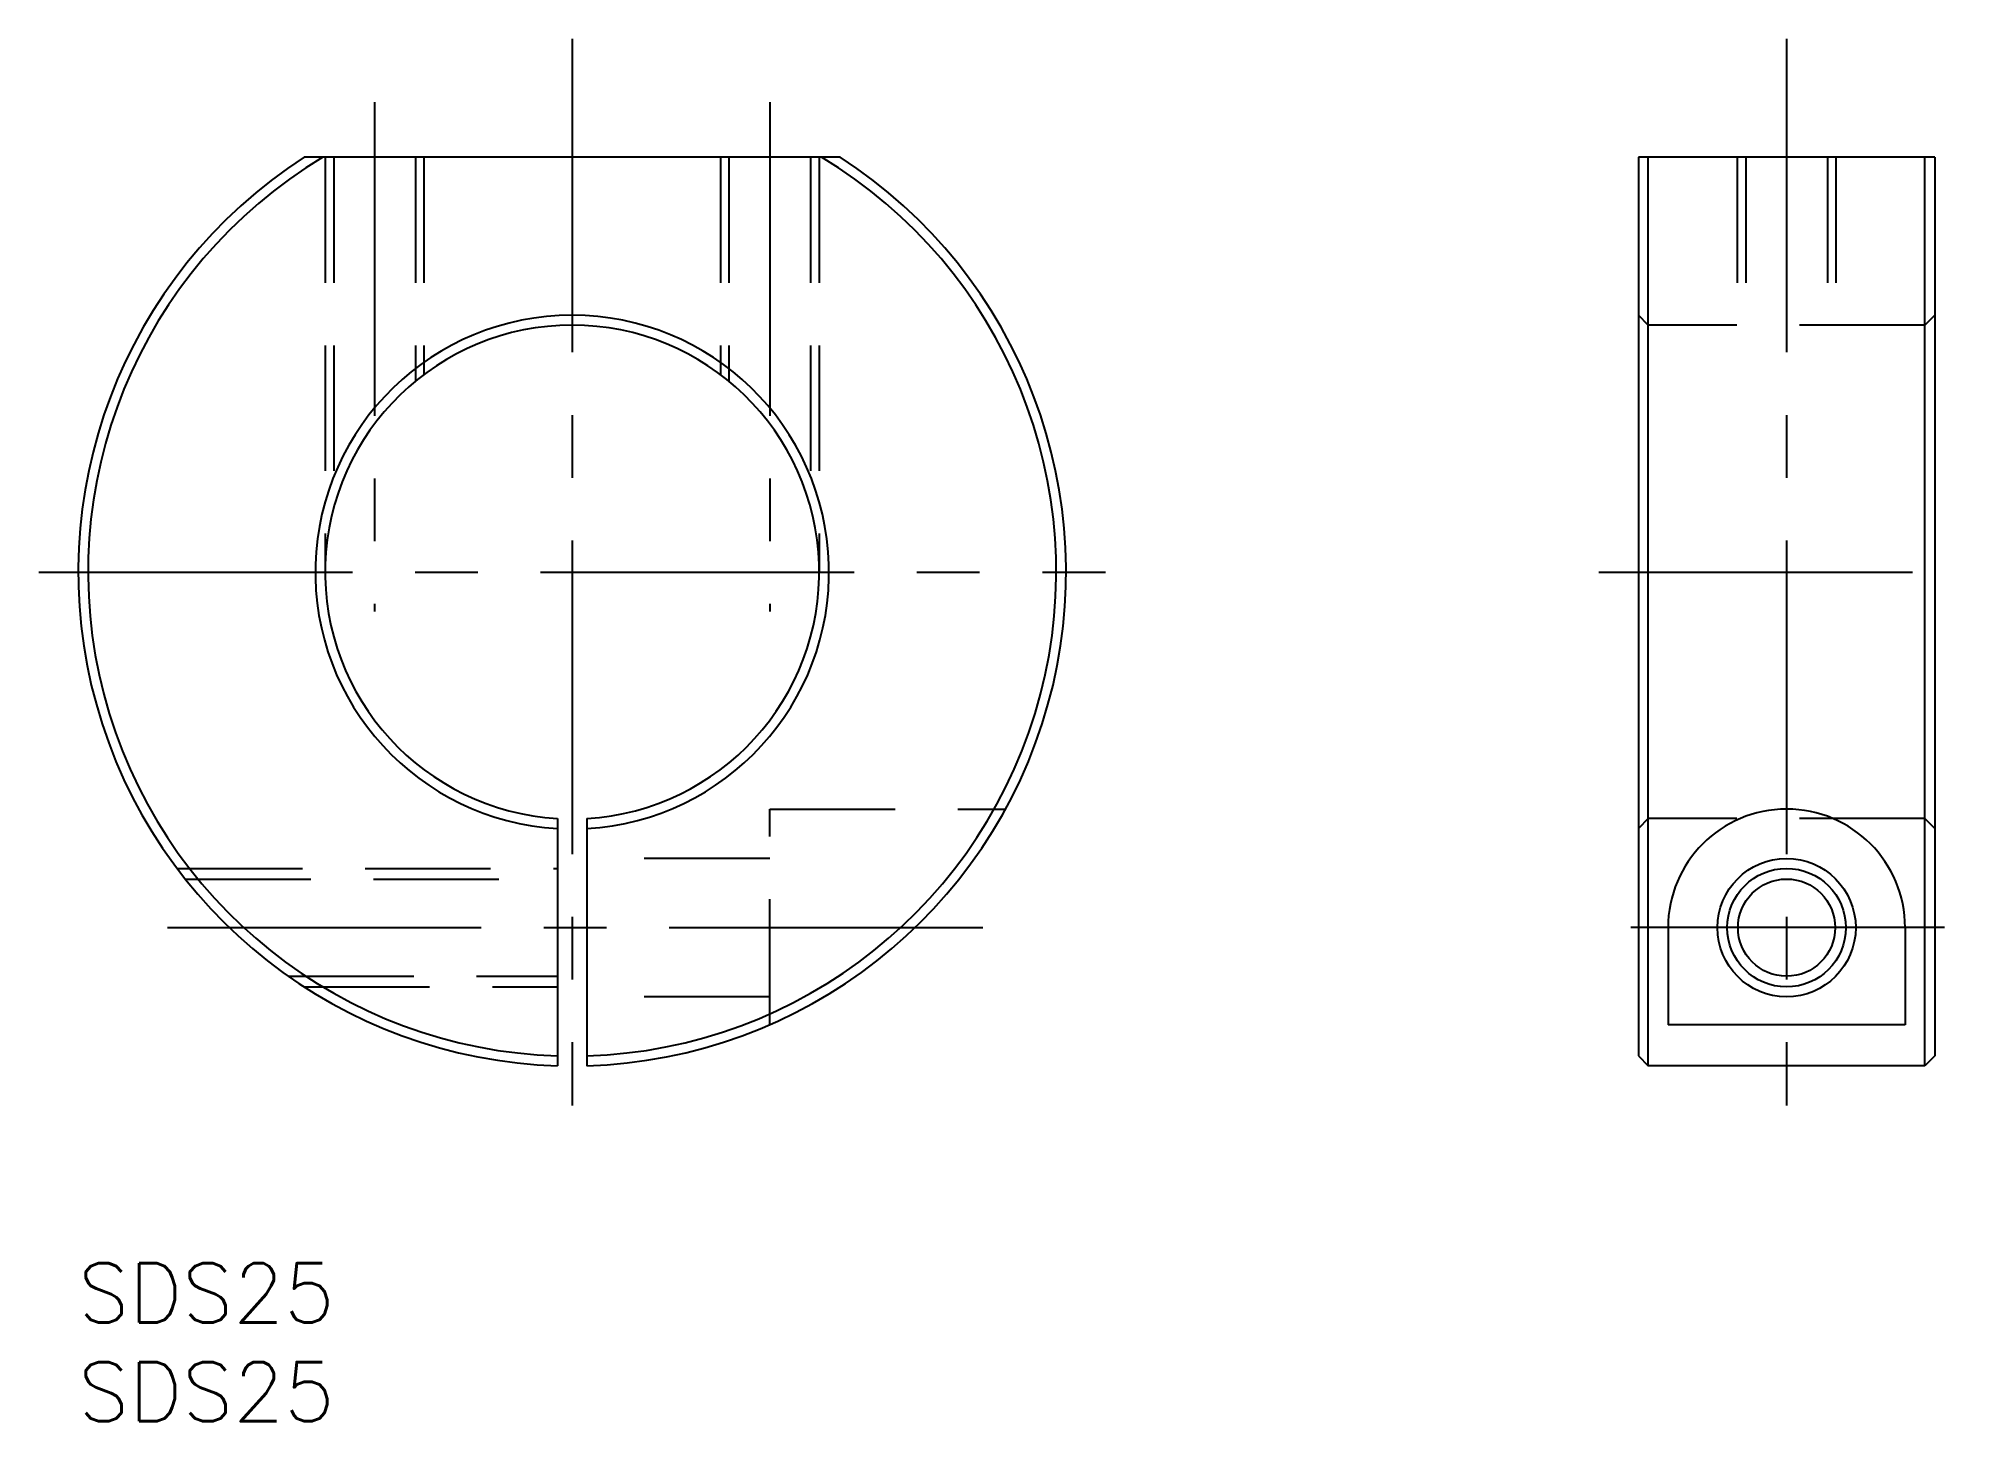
# Model space of a CAD drawing. Extents: x -2 to 96, y -8 to 62.
import ezdxf

# ---------------------------------------------------------------- set-up
doc = ezdxf.new("R2010")
doc.units = 0
doc.header["$LTSCALE"] = 0.5
doc.linetypes.add('CENTER', pattern=[50.8, 31.75, -6.35, 6.35, -6.35])
doc.linetypes.add('DASHED', pattern=[19.05, 12.7, -6.35])
for name, color, linetype in [('MSM_CENTER', 1, 'CENTER'), ('MSM_CONTINUOUS', 7, 'CONTINUOUS'), ('MSM_DASHED', 4, 'DASHED'), ('MSM_NARROW', 5, 'CONTINUOUS'), ('MSM_PART_NUMBER', 7, 'CONTINUOUS')]:
    doc.layers.add(name, color=color, linetype=linetype)
doc.styles.get("Standard").update_dxf_attribs({"font": 'txt.shx', "height": 3, "bigfont": 'bigfont.shx'})

# ---------------------------------------------------------------- blocks, each defined once
blk = doc.blocks.new('*U24')
at = {"layer": 'MSM_PART_NUMBER'}
blk.add_text('SDS25', height=3, dxfattribs=at).set_placement((0, -3))
blk = doc.blocks.new('*U25')
at = {"layer": 'MSM_PART_NUMBER'}
blk.add_text('SDS25', height=3, dxfattribs=at).set_placement((0, -8))

msp = doc.modelspace()

# ---------------------------------------------------------------- linework, layer by layer
at = {"layer": 'MSM_CENTER'}
for p, q in [((25, 61.989), (25, 7.989)), ((86.466, 61.989), (86.466, 7.989)), ((15, 58.777), (15, 32.987)), ((35, 58.777), (35, 32.987)), ((-2, 34.989), (52, 34.989)), ((76.966, 34.989), (95.966, 34.989)), ((4.516, 16.989), (47.717, 16.989)), ((94.466, 16.989), (78.466, 16.989))]:
    msp.add_line(p, q, dxfattribs=at)
at = {"layer": 'MSM_CONTINUOUS'}
for p, q in [((38.565, 55.989), (11.435, 55.989)), ((78.966, 55.989), (78.966, 10.5)), ((93.966, 55.989), (78.966, 55.989)), ((79.466, 10), (79.466, 55.989)), ((93.466, 10), (93.466, 55.989)), ((93.966, 55.989), (93.966, 10.5)), ((24.25, 22.511), (24.25, 10)), ((25.75, 22.511), (25.75, 10)), ((80.466, 16.989), (80.466, 12.076)), ((92.466, 16.989), (92.466, 12.076)), ((92.466, 12.076), (80.466, 12.076)), ((78.966, 10.5), (79.466, 10)), ((93.466, 10), (79.466, 10)), ((93.966, 10.5), (93.466, 10))]:
    msp.add_line(p, q, dxfattribs=at)
for radius in [3.5, 2.459]:
    msp.add_circle((86.466, 16.989), radius, dxfattribs=at)
for centre, radius, start, end in [((25, 34.989), 25, 122.85988, 268.28087), ((25, 34.989), 24.5, 121.00272, 268.24577), ((25, 34.989), 25, 271.71913, 57.14012), ((25, 34.989), 24.5, 271.75423, 58.99728), ((25, 34.989), 13, 273.30736, 266.69264), ((25, 34.989), 12.5, 273.43981, 266.56019), ((86.466, 16.989), 6, 0, 180)]:
    msp.add_arc(centre, radius, start, end, dxfattribs=at)
at = {"layer": 'MSM_DASHED'}
for p, q in [((12.5, 55.989), (12.5, 34.989)), ((12.933, 55.989), (12.933, 38.25)), ((17.067, 55.989), (17.067, 44.649)), ((17.5, 55.989), (17.5, 44.989)), ((32.5, 55.989), (32.5, 44.989)), ((32.933, 55.989), (32.933, 44.649)), ((37.067, 55.989), (37.067, 38.25)), ((37.5, 55.989), (37.5, 34.989)), ((83.966, 55.989), (83.966, 47.489)), ((84.399, 55.989), (84.399, 47.489)), ((88.533, 55.989), (88.533, 47.489)), ((88.966, 55.989), (88.966, 47.489)), ((79.466, 47.489), (78.966, 47.989)), ((93.466, 47.489), (79.466, 47.489)), ((93.466, 47.489), (93.966, 47.989)), ((35, 12.076), (35, 22.989)), ((35, 22.989), (46.932, 22.989)), ((79.466, 22.511), (78.966, 22.01)), ((93.466, 22.511), (79.466, 22.511)), ((93.466, 22.511), (93.966, 22.01)), ((5, 19.989), (24.25, 19.989)), ((35, 20.489), (25.75, 20.489)), ((5.418, 19.447), (24.25, 19.447)), ((10.632, 14.53), (24.25, 14.53)), ((11.435, 13.989), (24.25, 13.989)), ((35, 13.489), (25.75, 13.489))]:
    msp.add_line(p, q, dxfattribs=at)
at = {"layer": 'MSM_NARROW'}
msp.add_circle((86.466, 16.989), 3, dxfattribs=at)

# ---------------------------------------------------------------- block references
at = {"layer": 'MSM_CONTINUOUS'}
for name in ['*U24', '*U25']:
    msp.add_blockref(name, (0, 0), dxfattribs=at)

doc.saveas('drawing.dxf')
